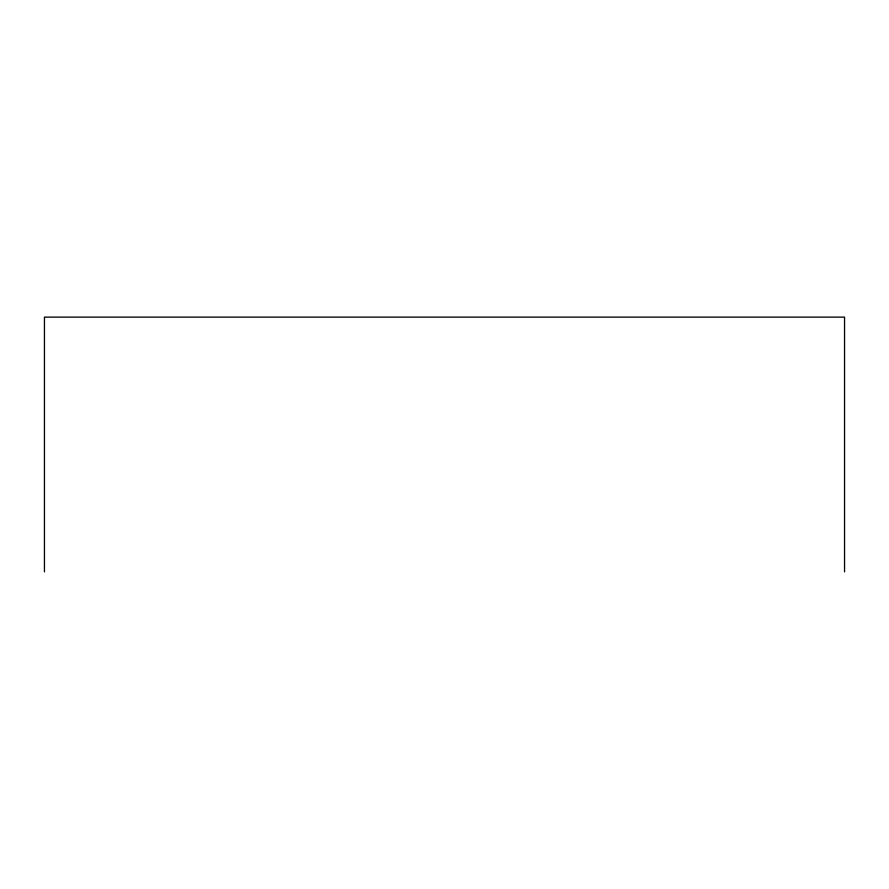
<?xml version="1.0" encoding="UTF-8"?>
<svg xmlns="http://www.w3.org/2000/svg" width="889" height="889" viewBox="0 0 889 889"><rect width="100%" height="100%" fill="white"/><g stroke="black" fill="none" stroke-linecap="round" stroke-linejoin="round"><path stroke-width="1.33" d="M844.55 571.871L844.55 317.129L44.45 317.129L44.45 571.871"/></g></svg>
